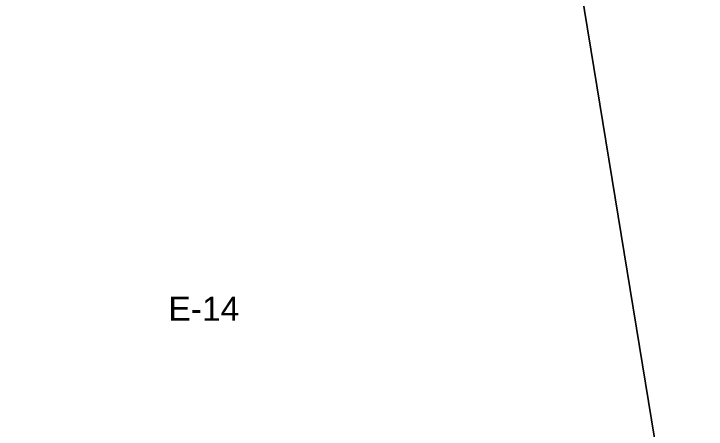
# Model space of a CAD drawing. Header units: metres. Extents: x 662613 to 666742, y 2728069 to 2732733.
# Drawn here: x 663887.2 to 663939, y 2730195.6 to 2730226.6 of the extents above; entities that cross this region are included whole.
import ezdxf
from ezdxf.enums import TextEntityAlignment as Align

# ---------------------------------------------------------------- set-up
doc = ezdxf.new("R2010")
doc.units = ezdxf.units.M
doc.header["$MEASUREMENT"] = 0
doc.layers.add('DQ_PLOT_ID', color=252, linetype='Continuous', lineweight=18)
doc.layers.add('Xref_DQ_MasterPlan_2024$0$DQ_PLOTS', color=252, linetype='Continuous', lineweight=15)
doc.styles.add('DQ_Plot_ID', font='arial.ttf')

# ---------------------------------------------------------------- blocks, each defined once
blk = doc.blocks.new('Xref_DQ_MasterPlan_2024')
at = {"layer": 'Xref_DQ_MasterPlan_2024$0$DQ_PLOTS'}
for points in [[(663937.604, 2730179.537), (663927.825, 2730239.396), (663946.691, 2730242.397), (663972.78, 2730246.525), (663974.701, 2730234.304), (663976.407, 2730223.61), (663977.221, 2730218.562), (663979.96, 2730201.204), (663979.775, 2730201.177), (663980.249, 2730197.993), (663980.569, 2730195.055), (663980.624, 2730193.674), (663980.483, 2730191.076), (663980.369, 2730190.171), (663980.177, 2730189.356), (663979.935, 2730188.337), (663979.496, 2730187.363), (663978.734, 2730186.041), (663962.713, 2730183.496), (663952.757, 2730181.924), (663944.194, 2730180.497), (663937.604, 2730179.537)], [(663937.604, 2730179.537), (663936.874, 2730179.431), (663934.499, 2730179.073), (663924.435, 2730177.464), (663911.516, 2730175.407), (663911.548, 2730175.154), (663911.066, 2730175.081), (663910.03, 2730174.912), (663902.516, 2730173.722), (663893.062, 2730172.232), (663878.963, 2730170.011), (663878.914, 2730170.308), (663869.152, 2730230.061), (663927.825, 2730239.396), (663937.604, 2730179.537)]]:
    blk.add_lwpolyline(points, close=True, dxfattribs=at)

msp = doc.modelspace()

# ---------------------------------------------------------------- block references
msp.add_blockref('Xref_DQ_MasterPlan_2024', (0, 0))

# ---------------------------------------------------------------- texts
at = {"layer": 'DQ_PLOT_ID', "style": 'DQ_Plot_ID'}
msp.add_text('E-14', height=1.8, dxfattribs=at).set_placement((663901.398, 2730203.681), align=Align.CENTER)

doc.saveas('drawing.dxf')
